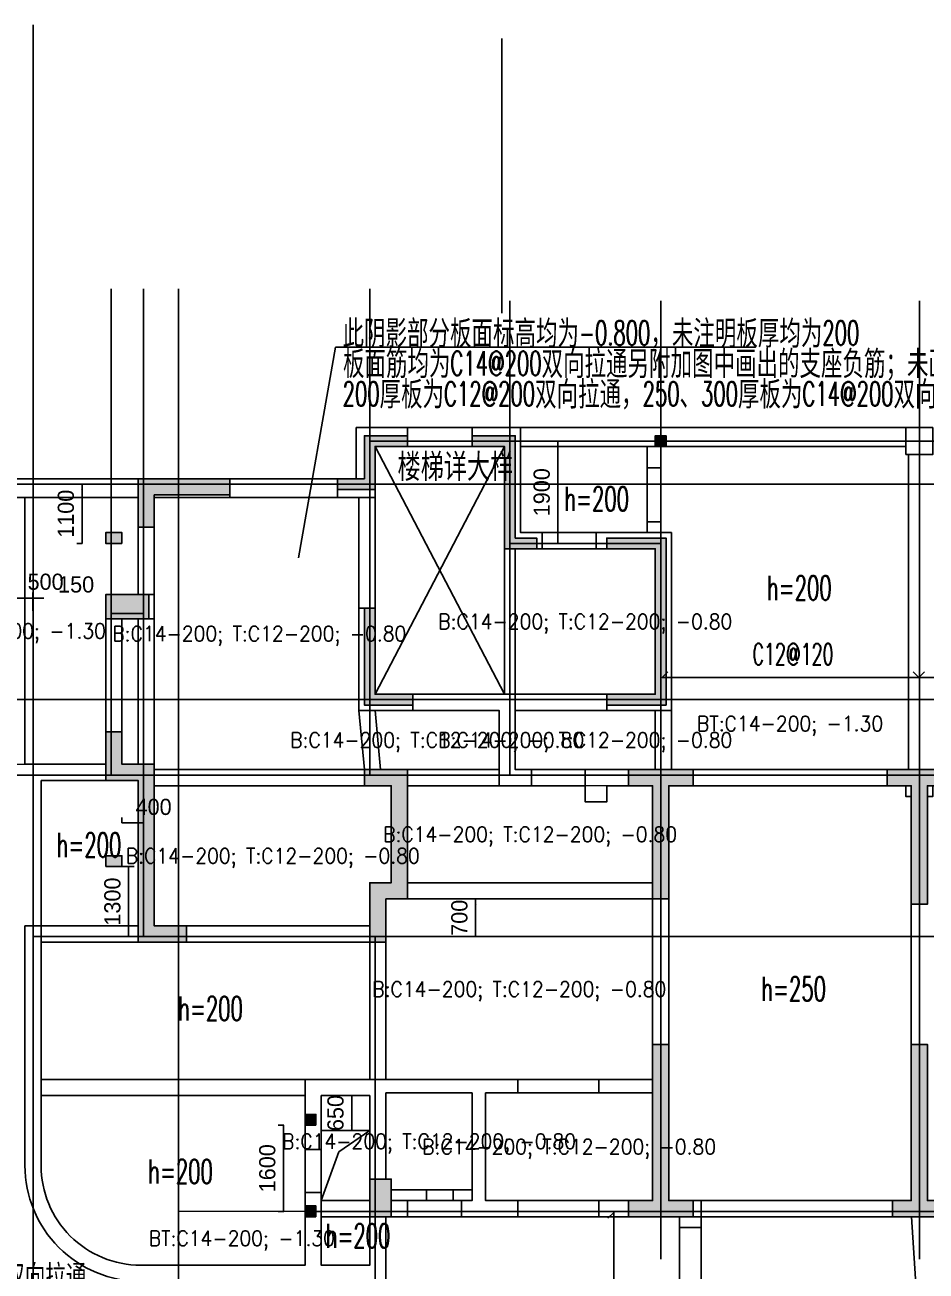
# Model space of a CAD drawing. Header units: millimetres. Extents: x 129427 to 386235, y 419441 to 703525.
# Drawn here: x 303996 to 320721, y 654936 to 678070 of the extents above; entities that cross this region are included whole.
import ezdxf
from ezdxf.enums import TextEntityAlignment as Align

# ---------------------------------------------------------------- set-up
doc = ezdxf.new("R2010")
doc.units = ezdxf.units.MM
doc.header["$LTSCALE"] = 100
for name, color, linetype in [('B-DIM', 1, 'Continuous'), ('B-dote', 253, 'Continuous'), ('B-TEXT', 7, 'Continuous'), ('B-开洞', 7, 'Continuous'), ('B-板厚', 2, 'Continuous'), ('B-正筋文字', 7, 'Continuous'), ('B-正筋钢筋', 6, 'Continuous'), ('COLU', 7, 'Continuous'), ('colu-1层', 6, 'Continuous'), ('colu-主楼', 7, 'Continuous'), ('GZ', 7, 'Continuous'), ('h填实-1层', 254, 'Continuous'), ('h填实-GZ', 254, 'Continuous'), ('h斜线-1层', 7, 'Continuous'), ('h斜线-墙', 7, 'Continuous'), ('h斜线-柱', 7, 'Continuous'), ('Q-门框', 6, 'Continuous'), ('WALL', 3, 'Continuous'), ('wall-主楼', 2, 'Continuous'), ('梁', 4, 'Continuous'), ('梁虚线', 4, 'Continuous')]:
    doc.layers.add(name, color=color, linetype=linetype)
doc.layers.add('floor13', color=211, linetype='Continuous', lineweight=0, true_color=0xffaaff)
doc.layers.add('floor9', color=2, linetype='Continuous', lineweight=0)
doc.styles.get("Standard").update_dxf_attribs({"font": 'standard'})
doc.styles.add('汉字', font='汉字')
doc.dimstyles.get("Standard").update_dxf_attribs({"dimtxt": 300, "dimasz": 100, "dimexe": 100, "dimexo": 250, "dimgap": 100, "dimtad": 0, "dimtoh": 1, "dimdec": 0, "dimdsep": 46, "dimcen": 0.09, "dimclrt": 7, "dimadec": 0, "dimazin": 0, "dimtfac": 1, "dimtdec": 4, "dimtofl": 0, "dimtmove": 0, "dimatfit": 3, "dimfxl": 4, "dimfxlon": 1, "dimtolj": 1, "dimtzin": 0, "dimarcsym": 0})

# ---------------------------------------------------------------- blocks, each defined once
blk = doc.blocks.new('*D221')
at = {"layer": 'B-DIM', "color": 0, "linetype": 'ByBlock', "lineweight": -2}
for p, q in [((309946, 658195), (310162, 658195)), ((310062, 657545), (310062, 658195)), ((309946, 657545), (310162, 657545))]:
    blk.add_line(p, q, dxfattribs=at)
for points in [[(310062, 658195), (310079, 658095), (310045, 658095)], [(310062, 657545), (310045, 657645), (310079, 657645)]]:
    blk.add_solid(points, dxfattribs=at)
at = {"layer": 'B-DIM', "color": 7, "linetype": 'Continuous', "lineweight": -2, "insert": (309762, 657870), "char_height": 300, "width": 556.67, "attachment_point": 5, "rotation": 90, "style": '汉字'}
blk.add_mtext('650', dxfattribs=at)
blk = doc.blocks.new('*D556')
at = {"layer": 'B-DIM', "color": 0, "linetype": 'ByBlock', "lineweight": -2}
for p, q in [((312365, 661845), (312261, 661845)), ((312361, 661845), (312361, 661145)), ((312365, 661145), (312261, 661145))]:
    blk.add_line(p, q, dxfattribs=at)
for points in [[(312361, 661845), (312378, 661745), (312344, 661745)], [(312361, 661145), (312344, 661245), (312378, 661245)]]:
    blk.add_solid(points, dxfattribs=at)
at = {"layer": 'B-DIM', "color": 7, "linetype": 'Continuous', "lineweight": -2, "insert": (312061, 661495), "char_height": 300, "width": 566.67, "attachment_point": 5, "rotation": 90, "style": '汉字'}
blk.add_mtext('700', dxfattribs=at)
blk = doc.blocks.new('*D289')
at = {"layer": 'B-DIM', "color": 0, "linetype": 'ByBlock', "lineweight": -2}
for p, q in [((313835, 670345), (313989, 670345)), ((313889, 668445), (313889, 670345)), ((313835, 668445), (313989, 668445))]:
    blk.add_line(p, q, dxfattribs=at)
for points in [[(313889, 670345), (313905, 670245), (313872, 670245)], [(313889, 668445), (313872, 668545), (313905, 668545)]]:
    blk.add_solid(points, dxfattribs=at)
at = {"layer": 'B-DIM', "color": 7, "linetype": 'Continuous', "lineweight": -2, "insert": (313589, 669395), "char_height": 300, "width": 685, "attachment_point": 5, "rotation": 90, "style": '汉字'}
blk.add_mtext('1900', dxfattribs=at)
blk = doc.blocks.new('*D586')
at = {"layer": 'B-DIM', "color": 0, "linetype": 'ByBlock', "lineweight": -2}
for p, q in [((303496, 667194), (303496, 667531)), ((303496, 667431), (303996, 667431)), ((303996, 667194), (303996, 667531))]:
    blk.add_line(p, q, dxfattribs=at)
for points in [[(303496, 667431), (303596, 667447), (303596, 667414)], [(303996, 667431), (303896, 667414), (303896, 667447)]]:
    blk.add_solid(points, dxfattribs=at)
at = {"layer": 'B-DIM', "color": 7, "linetype": 'Continuous', "lineweight": -2, "insert": (304380, 667731), "char_height": 300, "width": 566.67, "attachment_point": 5, "style": '汉字'}
blk.add_mtext('500', dxfattribs=at)
blk = doc.blocks.new('*D227')
at = {"layer": 'B-DIM', "color": 0, "linetype": 'ByBlock', "lineweight": -2}
for p, q in [((303796, 667431), (304346, 667431)), ((303996, 667194), (303996, 667531)), ((304146, 667194), (304146, 667531))]:
    blk.add_line(p, q, dxfattribs=at)
for points in [[(303996, 667431), (303896, 667414), (303896, 667447)], [(304146, 667431), (304246, 667447), (304246, 667414)]]:
    blk.add_solid(points, dxfattribs=at)
at = {"layer": 'B-DIM', "color": 7, "linetype": 'Continuous', "lineweight": -2, "insert": (304947, 667681), "char_height": 300, "width": 476.67, "attachment_point": 5, "style": '汉字'}
blk.add_mtext('150', dxfattribs=at)
blk = doc.blocks.new('*D296')
at = {"layer": 'GZ', "color": 0, "linetype": 'ByBlock', "lineweight": -2}
for p, q in [((305061, 669545), (304957, 669545)), ((305057, 668445), (305057, 669545)), ((305061, 668445), (304957, 668445))]:
    blk.add_line(p, q, dxfattribs=at)
for points in [[(305057, 669545), (305073, 669445), (305040, 669445)], [(305057, 668445), (305040, 668545), (305073, 668545)]]:
    blk.add_solid(points, dxfattribs=at)
at = {"layer": 'GZ', "color": 7, "linetype": 'Continuous', "lineweight": -2, "insert": (304757, 668995), "char_height": 300, "width": 685, "attachment_point": 5, "rotation": 90, "style": '汉字'}
blk.add_mtext('1100', dxfattribs=at)
blk = doc.blocks.new('*D771')
at = {"layer": 'GZ', "color": 0, "linetype": 'ByBlock', "lineweight": -2}
for p, q in [((305796, 662445), (306021, 662445)), ((305921, 662445), (305921, 661145)), ((305796, 661145), (306021, 661145))]:
    blk.add_line(p, q, dxfattribs=at)
for points in [[(305921, 662445), (305937, 662345), (305904, 662345)], [(305921, 661145), (305904, 661245), (305937, 661245)]]:
    blk.add_solid(points, dxfattribs=at)
at = {"layer": 'GZ', "color": 7, "linetype": 'Continuous', "lineweight": -2, "insert": (305621, 661795), "char_height": 300, "width": 690, "attachment_point": 5, "rotation": 90, "style": '汉字'}
blk.add_mtext('1300', dxfattribs=at)
blk = doc.blocks.new('*D311')
at = {"layer": 'GZ', "color": 0, "linetype": 'ByBlock', "lineweight": -2}
for p, q in [((305796, 663255), (305796, 663359)), ((305796, 663259), (306196, 663259)), ((306196, 663255), (306196, 663359))]:
    blk.add_line(p, q, dxfattribs=at)
for points in [[(305796, 663259), (305896, 663275), (305896, 663242)], [(306196, 663259), (306096, 663242), (306096, 663275)]]:
    blk.add_solid(points, dxfattribs=at)
at = {"layer": 'GZ', "color": 7, "linetype": 'Continuous', "lineweight": -2, "insert": (306385, 663551), "char_height": 300, "width": 576.67, "attachment_point": 5, "style": '汉字'}
blk.add_mtext('400', dxfattribs=at)
blk = doc.blocks.new('*D796')
at = {"layer": 'GZ', "color": 0, "linetype": 'ByBlock', "lineweight": -2}
for p, q in [((308800, 657645), (308696, 657645)), ((308796, 656045), (308796, 657645)), ((308800, 656045), (308696, 656045))]:
    blk.add_line(p, q, dxfattribs=at)
for points in [[(308796, 657645), (308812, 657545), (308779, 657545)], [(308796, 656045), (308779, 656145), (308812, 656145)]]:
    blk.add_solid(points, dxfattribs=at)
at = {"layer": 'GZ', "color": 7, "linetype": 'Continuous', "lineweight": -2, "insert": (308496, 656845), "char_height": 300, "width": 685, "attachment_point": 5, "rotation": 90, "style": '汉字'}
blk.add_mtext('1600', dxfattribs=at)
blk = doc.blocks.new('*D414')
at = {"layer": 'GZ', "color": 0, "linetype": 'ByBlock', "lineweight": -2}
for p, q in [((321674, 656045), (321778, 656045)), ((321678, 653845), (321678, 656045)), ((321674, 653845), (321778, 653845))]:
    blk.add_line(p, q, dxfattribs=at)
for points in [[(321678, 656045), (321695, 655945), (321661, 655945)], [(321678, 653845), (321661, 653945), (321695, 653945)]]:
    blk.add_solid(points, dxfattribs=at)
at = {"layer": 'GZ', "color": 7, "linetype": 'Continuous', "lineweight": -2, "insert": (321378, 654945), "char_height": 300, "width": 780, "attachment_point": 5, "rotation": 90, "style": '汉字'}
blk.add_mtext('2200', dxfattribs=at)

msp = doc.modelspace()

# ---------------------------------------------------------------- hatches: boundary and pattern name
at = {"layer": 'h填实-1层'}
for points in [[(310296.5, 669644.7), (309796.5, 669644.7), (309796.5, 669444.7), (310496.5, 669444.7), (310496.5, 670244.7), (311096.5, 670244.7), (311096.5, 670444.7), (310296.5, 670444.7)], [(313096.5, 668544.7), (313496.5, 668544.7), (313496.5, 668344.7), (312896.5, 668344.7), (312896.5, 670244.7), (312296.5, 670244.7), (312296.5, 670444.7), (313096.5, 670444.7)], [(307796.5, 669344.7), (306396.5, 669344.7), (306396.5, 668744.7), (306096.5, 668744.7), (306096.5, 669644.7), (307796.5, 669644.7)], [(315896.5, 665444.7), (314796.5, 665444.7), (314796.5, 665644.7), (315696.5, 665644.7), (315696.5, 668344.7), (314796.5, 668344.7), (314796.5, 668544.7), (315896.5, 668544.7)], [(306296.5, 667494.7), (305496.5, 667494.7), (305496.5, 667044.7), (306296.5, 667044.7)], [(310496.5, 665644.7), (311196.5, 665644.7), (311196.5, 665444.7), (310296.5, 665444.7), (310296.5, 667244.7), (310496.5, 667244.7)], [(305796.5, 664944.7), (305796.5, 664344.7), (306396.5, 664344.7), (306396.5, 661344.7), (306996.5, 661344.7), (306996.5, 661044.7), (306096.5, 661044.7), (306096.5, 664044.7), (305496.5, 664044.7), (305496.5, 664944.7)], [(310396.5, 662144.7), (310396.5, 661044.7), (310696.5, 661044.7), (310696.5, 661844.7), (311096.5, 661844.7), (311096.5, 664244.7), (310296.5, 664244.7), (310296.5, 663944.7), (310796.5, 663944.7), (310796.5, 662144.7)], [(316396.5, 664244.7), (316396.5, 663944.7), (315946.5, 663944.7), (315946.5, 661844.7), (315646.5, 661844.7), (315646.5, 663944.7), (315196.5, 663944.7), (315196.5, 664244.7), (315946.5, 664244.7)], [(321196.5, 664244.7), (321196.5, 663944.7), (320746.5, 663944.7), (320746.5, 661744.7), (320446.5, 661744.7), (320446.5, 663944.7), (319996.5, 663944.7), (319996.5, 664244.7), (320746.5, 664244.7)], [(315196.5, 655944.7), (315196.5, 656244.7), (315646.5, 656244.7), (315646.5, 659144.7), (315946.5, 659144.7), (315946.5, 656244.7), (316396.5, 656244.7), (316396.5, 655944.7)], [(321096.5, 655944.7), (320446.5, 655944.7), (320096.5, 655944.7), (320096.5, 656244.7), (320446.5, 656244.7), (320446.5, 659144.7), (320746.5, 659144.7), (320746.5, 656244.7), (321096.5, 656244.7)], [(310796.5, 656644.7), (310396.5, 656644.7), (310396.5, 655944.7), (310796.5, 655944.7)]]:
    msp.add_hatch(color=256, dxfattribs=at).paths.add_polyline_path(points, flags=0)
at = {"layer": 'h填实-GZ'}
for points in [[(315696.5, 670244.7), (315896.5, 670244.7), (315896.5, 670444.7), (315696.5, 670444.7)], [(305796.5, 668444.7), (305796.5, 668644.7), (305496.5, 668644.7), (305496.5, 668444.7)], [(305496.5, 662444.8), (305796.5, 662444.8), (305796.5, 662644.8), (305496.5, 662644.8)], [(309396.4, 657644.8), (309396.4, 657844.8), (309196.4, 657844.8), (309196.4, 657644.8)], [(309396.3, 655944.9), (309396.3, 656144.9), (309196.3, 656144.9), (309196.3, 655944.9)]]:
    msp.add_hatch(color=256, dxfattribs=at).paths.add_polyline_path(points, flags=0)
at = {"layer": 'h斜线-1层'}
h = msp.add_hatch(dxfattribs=at)
h.set_pattern_fill('ANSI31', color=256, scale=40, style=0)
h.set_pattern_definition([])
h.paths.add_polyline_path([(311096.5, 670594.7), (310146.5, 670594.7), (310146.5, 669644.7), (310296.5, 669644.7), (310296.5, 670444.7), (311096.5, 670444.7)], flags=0)
h.paths.add_polyline_path([(310496.5, 669444.7), (309796.5, 669444.7), (309796.5, 669294.7), (310496.5, 669294.7)], flags=0)
h = msp.add_hatch(dxfattribs=at)
h.set_pattern_fill('ANSI31', color=256, scale=40, style=0)
h.set_pattern_definition([])
h.paths.add_polyline_path([(313196.5, 670594.7), (312296.5, 670594.7), (312296.5, 670444.7), (313096.5, 670444.7), (313096.5, 668544.7), (313496.5, 668544.7), (313496.5, 668344.7), (313596.5, 668344.7), (313596.5, 668644.7), (313196.5, 668644.7)], flags=0)
h = msp.add_hatch(dxfattribs=at)
h.set_pattern_fill('ANSI31', color=256, scale=40, style=0)
h.set_pattern_definition([])
h.paths.add_polyline_path([(307796.5, 669344.7), (306396.5, 669344.7), (306396.5, 669294.7), (307796.5, 669294.7)], flags=0)
h = msp.add_hatch(dxfattribs=at)
h.set_pattern_fill('ANSI31', color=256, scale=40, style=0)
h.set_pattern_definition([])
h.paths.add_polyline_path([(314796.5, 668544.7), (315896.5, 668544.7), (315896.5, 665444.7), (314796.5, 665444.7), (314796.5, 665344.7), (315996.5, 665344.7), (315996.5, 668644.7), (314596.5, 668644.7), (314596.5, 668344.7), (314796.5, 668344.7)], flags=0)
h = msp.add_hatch(dxfattribs=at)
h.set_pattern_fill('ANSI31', color=256, scale=40, style=0)
h.set_pattern_definition([])
h.paths.add_polyline_path([(311196.5, 665444.7), (310296.5, 665444.7), (310296.5, 667244.7), (310196.5, 667244.7), (310196.5, 665344.7), (311196.5, 665344.7)], flags=0)
h = msp.add_hatch(dxfattribs=at)
h.set_pattern_fill('ANSI31', color=256, scale=40, style=0)
h.set_pattern_definition([])
h.paths.add_polyline_path([(320846.5, 663944.7), (320746.5, 663944.7), (320746.5, 663744.7), (320846.5, 663744.7)], flags=0)
h.paths.add_polyline_path([(320446.5, 663944.7), (320346.5, 663944.7), (320346.5, 663744.7), (320446.5, 663744.7)], flags=0)
h = msp.add_hatch(dxfattribs=at)
h.set_pattern_fill('ANSI31', color=256, scale=40, style=0)
h.set_pattern_definition([])
h.paths.add_polyline_path([(316546.5, 656044.7), (316396.5, 656044.7), (316396.5, 655944.7), (316546.5, 655944.7)], flags=0)
h.paths.add_polyline_path([(316546.5, 656244.7), (316396.5, 656244.7), (316396.5, 656044.7), (316546.5, 656044.7)], flags=0)
at = {"layer": 'h斜线-墙'}
h = msp.add_hatch(dxfattribs=at)
h.set_pattern_fill('ANSI31', color=256, scale=40, style=0)
h.set_pattern_definition([])
h.paths.add_polyline_path([(311096.5, 670594.7), (312296.5, 670594.7), (312296.5, 670244.7), (311096.5, 670244.7)], flags=0)
h = msp.add_hatch(dxfattribs=at)
h.set_pattern_fill('ANSI31', color=256, scale=40, style=0)
h.set_pattern_definition([])
h.paths.add_polyline_path([(313196.5, 670594.7), (320346.5, 670594.7), (320346.5, 670244.7), (313196.5, 670244.7)], flags=0)
h = msp.add_hatch(dxfattribs=at)
h.set_pattern_fill('ANSI31', color=256, scale=40, style=0)
h.set_pattern_definition([])
h.paths.add_polyline_path([(315546.5, 669844.7), (315796.5, 669844.7), (315796.5, 670244.7), (315546.5, 670244.7)], flags=0)
h = msp.add_hatch(dxfattribs=at)
h.set_pattern_fill('ANSI31', color=256, scale=40, style=0)
h.set_pattern_definition([])
h.paths.add_polyline_path([(315546.5, 669844.7), (315796.5, 669844.7), (315796.5, 668844.7), (315546.5, 668844.7)], flags=0)
h = msp.add_hatch(dxfattribs=at)
h.set_pattern_fill('ANSI31', color=256, scale=40, style=0)
h.set_pattern_definition([])
h.paths.add_polyline_path([(301196.5, 669294.7), (301196.5, 667894.7), (301446.5, 667894.7), (301446.5, 669294.7), (306096.5, 669294.7), (306096.5, 669644.7), (295696.5, 669644.7), (295696.5, 669294.7)], flags=0)
h = msp.add_hatch(dxfattribs=at)
h.set_pattern_fill('ANSI31', color=256, scale=40, style=0)
h.set_pattern_definition([])
h.paths.add_polyline_path([(307796.5, 669644.7), (309796.5, 669644.7), (309796.5, 669294.7), (307796.5, 669294.7)], flags=0)
h = msp.add_hatch(dxfattribs=at)
h.set_pattern_fill('ANSI31', color=256, scale=40, style=0)
h.set_pattern_definition([])
h.paths.add_polyline_path([(310196.5, 667244.7), (310496.5, 667244.7), (310496.5, 669294.7), (310196.5, 669294.7)], flags=0)
h = msp.add_hatch(dxfattribs=at)
h.set_pattern_fill('ANSI31', color=256, scale=40, style=0)
h.set_pattern_definition([])
h.paths.add_polyline_path([(315796.5, 668644.7), (315796.5, 668844.7), (315546.5, 668844.7), (315546.5, 668644.7)], flags=0)
h = msp.add_hatch(dxfattribs=at)
h.set_pattern_fill('ANSI31', color=256, scale=40, style=0)
h.set_pattern_definition([])
h.paths.add_polyline_path([(313596.5, 668644.7), (314596.5, 668644.7), (314596.5, 668344.7), (313596.5, 668344.7)], flags=0)
h = msp.add_hatch(dxfattribs=at)
h.set_pattern_fill('ANSI31', color=256, scale=40, style=0)
h.set_pattern_definition([])
h.paths.add_polyline_path([(313096.5, 665644.7), (313096.5, 664244.7), (313396.5, 664244.7), (313396.5, 663944.7), (312796.5, 663944.7), (312796.5, 665344.7), (311196.5, 665344.7), (311196.5, 665644.7)], flags=0)
h = msp.add_hatch(dxfattribs=at)
h.set_pattern_fill('ANSI31', color=256, scale=40, style=0)
h.set_pattern_definition([])
h.paths.add_polyline_path([(315696.5, 664244.7), (315996.5, 664244.7), (315996.5, 665344.7), (315696.5, 665344.7)], flags=0)
h = msp.add_hatch(dxfattribs=at)
h.set_pattern_fill('ANSI31', color=256, scale=40, style=0)
h.set_pattern_definition([])
h.paths.add_polyline_path([(313396.5, 664244.7), (314396.5, 664244.7), (314396.5, 663944.7), (313396.5, 663944.7)], flags=0)
h = msp.add_hatch(dxfattribs=at)
h.set_pattern_fill('ANSI31', color=256, scale=40, style=0)
h.set_pattern_definition([])
h.paths.add_polyline_path([(314396.5, 664244.7), (314396.5, 663644.7), (314796.5, 663644.7), (314796.5, 663944.7), (315196.5, 663944.7), (315196.5, 664244.7)], flags=0)
h = msp.add_hatch(dxfattribs=at)
h.set_pattern_fill('ANSI31', color=256, scale=40, style=0)
h.set_pattern_definition([])
edge = h.paths.add_edge_path(flags=0)
edge.add_line((310396.5, 658194.7), (309496.5, 658194.7))
edge.add_line((309496.5, 658194.7), (309496.5, 655044.7))
edge.add_line((309496.5, 655044.7), (310396.5, 655044.7))
edge.add_line((310396.5, 655044.7), (310396.5, 655944.7))
edge.add_line((310396.5, 655944.7), (310696.5, 655944.7))
edge.add_line((310696.5, 655944.7), (310696.5, 654744.7))
edge.add_line((310696.5, 654744.7), (306146.5, 654744.7))
edge.add_arc((306146.5, 656894.7), 2150, 180, 270, ccw=False)
edge.add_line((303996.5, 656894.7), (303996.5, 661344.7))
edge.add_line((303996.5, 661344.7), (304296.5, 661344.7))
edge.add_line((304296.5, 661344.7), (304296.5, 656894.7))
edge.add_arc((306146.5, 656894.7), 1850, 180, 270)
edge.add_line((306146.5, 655044.7), (309196.5, 655044.7))
edge.add_line((309196.5, 655044.7), (309196.5, 658494.7))
edge.add_line((309196.5, 658494.7), (313146.5, 658494.7))
edge.add_line((313146.5, 658494.7), (313146.5, 658244.7))
edge.add_line((313146.5, 658244.7), (312546.5, 658244.7))
edge.add_line((312546.5, 658244.7), (312546.5, 656244.7))
edge.add_line((312546.5, 656244.7), (313146.5, 656244.7))
edge.add_line((313146.5, 656244.7), (313146.5, 655944.7))
edge.add_line((313146.5, 655944.7), (312096.5, 655944.7))
edge.add_line((312096.5, 655944.7), (312096.5, 656244.7))
edge.add_line((312096.5, 656244.7), (312296.5, 656244.7))
edge.add_line((312296.5, 656244.7), (312296.5, 658244.7))
edge.add_line((312296.5, 658244.7), (310696.5, 658244.7))
edge.add_line((310696.5, 658244.7), (310696.5, 656644.7))
edge.add_line((310696.5, 656644.7), (310396.5, 656644.7))
edge.add_line((310396.5, 656644.7), (310396.5, 658194.7))
h = msp.add_hatch(dxfattribs=at)
h.set_pattern_fill('ANSI31', color=256, scale=40, style=0)
h.set_pattern_definition([])
h.paths.add_polyline_path([(313146.5, 658244.7), (314646.5, 658244.7), (314646.5, 658494.7), (313146.5, 658494.7)], flags=0)
h = msp.add_hatch(dxfattribs=at)
h.set_pattern_fill('ANSI31', color=256, scale=40, style=0)
h.set_pattern_definition([])
h.paths.add_polyline_path([(314646.5, 658244.7), (314646.5, 658494.7), (315646.5, 658494.7), (315646.5, 658244.7)], flags=0)
h = msp.add_hatch(dxfattribs=at)
h.set_pattern_fill('ANSI31', color=256, scale=40, style=0)
h.set_pattern_definition([])
h.paths.add_polyline_path([(311446.5, 656244.7), (311446.5, 656444.7), (310796.5, 656444.7), (310796.5, 656244.7)], flags=0)
h = msp.add_hatch(dxfattribs=at)
h.set_pattern_fill('ANSI31', color=256, scale=40, style=0)
h.set_pattern_definition([])
h.paths.add_polyline_path([(311446.5, 656444.7), (311946.5, 656444.7), (311946.5, 656244.7), (311446.5, 656244.7)], flags=0)
h = msp.add_hatch(dxfattribs=at)
h.set_pattern_fill('ANSI31', color=256, scale=40, style=0)
h.set_pattern_definition([])
h.paths.add_polyline_path([(311946.5, 656444.7), (312296.5, 656444.7), (312296.5, 656244.7), (311946.5, 656244.7)], flags=0)
h = msp.add_hatch(dxfattribs=at)
h.set_pattern_fill('ANSI31', color=256, scale=40, style=0)
h.set_pattern_definition([])
h.paths.add_polyline_path([(310796.5, 655944.7), (310796.5, 656244.7), (311096.5, 656244.7), (311096.5, 655944.7)], flags=0)
h = msp.add_hatch(dxfattribs=at)
h.set_pattern_fill('ANSI31', color=256, scale=40, style=0)
h.set_pattern_definition([])
h.paths.add_polyline_path([(311096.5, 656244.7), (312096.5, 656244.7), (312096.5, 655944.7), (311096.5, 655944.7)], flags=0)
h = msp.add_hatch(dxfattribs=at)
h.set_pattern_fill('ANSI31', color=256, scale=40, style=0)
h.set_pattern_definition([])
h.paths.add_polyline_path([(313146.5, 655944.7), (314646.5, 655944.7), (314646.5, 656244.7), (313146.5, 656244.7)], flags=0)
h = msp.add_hatch(dxfattribs=at)
h.set_pattern_fill('ANSI31', color=256, scale=40, style=0)
h.set_pattern_definition([])
h.paths.add_polyline_path([(314646.5, 655944.7), (314646.5, 656244.7), (315199.3, 656244.7), (315199.3, 655944.7)], flags=0)
h = msp.add_hatch(dxfattribs=at)
h.set_pattern_fill('ANSI31', color=256, scale=40, style=0)
h.set_pattern_definition([])
h.paths.add_polyline_path([(316146.5, 655944.7), (316546.5, 655944.7), (316546.5, 655744.7), (316146.5, 655744.7)], flags=0)
at = {"layer": 'h斜线-柱'}
h = msp.add_hatch(dxfattribs=at)
h.set_pattern_fill('ANSI31', color=256, scale=40, style=0)
h.set_pattern_definition([])
h.paths.add_polyline_path([(320346.5, 670094.7), (320846.5, 670094.7), (320846.5, 670594.7), (320346.5, 670594.7)], flags=0)

# ---------------------------------------------------------------- linework, layer by layer
at = {"layer": 'B-dote'}
for p, q in [((304146.5, 678069.9), (304146.5, 651994.7)), ((312846.5, 677819.9), (312846.5, 672717.8)), ((305596.5, 673167.5), (305596.5, 664144.7)), ((306196.5, 673167.5), (306196.5, 661144.7)), ((306846.5, 673167.5), (306846.5, 635994.7)), ((310396.5, 673167.5), (310396.5, 664144.7)), ((312996.5, 672948.2), (312996.5, 664144.7)), ((315796.5, 672948.2), (315796.5, 655154)), ((320596.5, 672948.2), (320596.5, 655154)), ((310396.5, 670344.7), (366898.7, 670344.7)), ((292196.5, 669544.7), (366898.7, 669544.7)), ((312996.5, 668444.7), (315796.5, 668444.7)), ((305596.5, 667144.7), (306196.5, 667144.7)), ((301173.2, 665544.7), (366857.1, 665544.7)), ((301173.2, 664144.7), (366857.1, 664144.7)), ((304146.5, 661144.7), (366857.1, 661144.7)), ((310496.5, 651994.7), (310496.5, 661144.7)), ((309196.5, 656044.7), (366857.1, 656044.7))]:
    msp.add_line(p, q, dxfattribs=at)
at = {"layer": 'B-TEXT'}
for q in [(309076.7, 668176.2), (317556.7, 672085.1)]:
    msp.add_line((309763.1, 672085.1), q, dxfattribs=at)
at = {"layer": 'B-开洞'}
for p, q in [((312896.5, 670244.7), (310496.5, 665644.7)), ((310496.5, 670244.7), (312896.5, 665644.7)), ((310396.5, 657544.7), (309821.5, 657151.2)), ((309821.5, 657151.2), (309496.5, 656244.7))]:
    msp.add_line(p, q, dxfattribs=at)
at = {"layer": 'B-正筋钢筋'}
for points in [[(315927.8, 666062.4), (315821.7, 665956.4), (320585.5, 665956.4), (320479.5, 666062.5)], [(320691.6, 666062.4), (320585.5, 665956.4), (325349.3, 665956.4), (325243.3, 666062.5)], [(314818, 652023.6), (314924.1, 651917.5), (314924.1, 656022.8), (314818, 655916.7)]]:
    msp.add_lwpolyline(points, dxfattribs=at)
at = {"layer": 'COLU'}
msp.add_lwpolyline([(320346.5, 670094.7), (320846.5, 670094.7), (320846.5, 670594.7), (320346.5, 670594.7)], close=True, dxfattribs=at)
at = {"layer": 'colu-1层'}
for points in [[(310296.5, 669644.7), (309796.5, 669644.7), (309796.5, 669444.7), (310496.5, 669444.7), (310496.5, 670244.7), (311096.5, 670244.7), (311096.5, 670444.7), (310296.5, 670444.7)], [(313096.5, 668544.7), (313496.5, 668544.7), (313496.5, 668344.7), (312896.5, 668344.7), (312896.5, 670244.7), (312296.5, 670244.7), (312296.5, 670444.7), (313096.5, 670444.7)], [(307796.5, 669344.7), (306396.5, 669344.7), (306396.5, 668744.7), (306096.5, 668744.7), (306096.5, 669644.7), (307796.5, 669644.7)], [(315896.5, 665444.7), (314796.5, 665444.7), (314796.5, 665644.7), (315696.5, 665644.7), (315696.5, 668344.7), (314796.5, 668344.7), (314796.5, 668544.7), (315896.5, 668544.7)], [(306296.5, 667494.7), (305496.5, 667494.7), (305496.5, 667044.7), (306296.5, 667044.7)], [(310496.5, 665644.7), (311196.5, 665644.7), (311196.5, 665444.7), (310296.5, 665444.7), (310296.5, 667244.7), (310496.5, 667244.7)], [(305796.5, 664944.7), (305796.5, 664344.7), (306396.5, 664344.7), (306396.5, 661344.7), (306996.5, 661344.7), (306996.5, 661044.7), (306096.5, 661044.7), (306096.5, 664044.7), (305496.5, 664044.7), (305496.5, 664944.7)], [(310396.5, 662144.7), (310396.5, 661044.7), (310696.5, 661044.7), (310696.5, 661844.7), (311096.5, 661844.7), (311096.5, 664244.7), (310296.5, 664244.7), (310296.5, 663944.7), (310796.5, 663944.7), (310796.5, 662144.7)], [(316396.5, 664244.7), (316396.5, 663944.7), (315946.5, 663944.7), (315946.5, 661844.7), (315646.5, 661844.7), (315646.5, 663944.7), (315196.5, 663944.7), (315196.5, 664244.7), (315946.5, 664244.7)], [(321196.5, 664244.7), (321196.5, 663944.7), (320746.5, 663944.7), (320746.5, 661744.7), (320446.5, 661744.7), (320446.5, 663944.7), (319996.5, 663944.7), (319996.5, 664244.7), (320746.5, 664244.7)], [(315196.5, 655944.7), (315196.5, 656244.7), (315646.5, 656244.7), (315646.5, 659144.7), (315946.5, 659144.7), (315946.5, 656244.7), (316396.5, 656244.7), (316396.5, 655944.7)], [(321096.5, 655944.7), (320446.5, 655944.7), (320096.5, 655944.7), (320096.5, 656244.7), (320446.5, 656244.7), (320446.5, 659144.7), (320746.5, 659144.7), (320746.5, 656244.7), (321096.5, 656244.7)], [(310796.5, 656644.7), (310396.5, 656644.7), (310396.5, 655944.7), (310796.5, 655944.7)]]:
    msp.add_lwpolyline(points, close=True, dxfattribs=at)
at = {"layer": 'colu-主楼'}
for points in [[(306396.5, 667044.7), (306396.5, 667494.7), (305496.5, 667494.7), (305496.5, 667044.7)], [(310796.5, 655944.7), (310796.5, 656644.7), (310396.5, 656644.7), (310396.5, 655944.7)]]:
    msp.add_lwpolyline(points, close=True, dxfattribs=at)
at = {"layer": 'floor13'}
for p, q in [((315546.5, 669544.7), (313196.5, 669544.7)), ((313196.5, 669544.7), (313196.5, 668644.7)), ((315546.5, 668844.7), (315546.5, 669544.7)), ((306096.5, 669294.7), (301446.5, 669294.7)), ((306096.5, 668744.7), (306096.5, 669294.7)), ((315546.5, 668644.7), (315546.5, 668844.7)), ((306096.5, 667494.7), (306096.5, 668744.7)), ((306096.5, 668744.7), (306096.5, 668744.7)), ((313196.5, 668644.7), (313596.5, 668644.7)), ((313596.5, 668644.7), (314596.5, 668644.7)), ((314596.5, 668644.7), (315546.5, 668644.7)), ((305496.5, 667044.7), (305496.5, 667494.7)), ((305496.5, 667494.7), (306096.5, 667494.7)), ((305496.5, 667043.7), (305496.5, 667044.7)), ((305496.5, 664944.7), (305496.5, 667043.7)), ((320396.5, 665956.4), (315996.5, 665956.4)), ((315996.5, 665956.4), (315996.5, 665344.7)), ((320396.5, 664244.7), (320396.5, 665956.4)), ((315996.5, 665344.7), (315996.5, 664244.7)), ((305496.5, 664344.7), (305496.5, 664944.7)), ((305496.5, 664944.7), (305496.5, 664944.7)), ((301446.5, 664344.7), (305496.5, 664344.7)), ((315996.5, 664244.7), (316396.5, 664244.7)), ((316396.5, 664244.7), (319996.5, 664244.7)), ((319996.5, 664244.7), (319996.5, 664244.7)), ((319996.5, 664244.7), (320396.5, 664244.7)), ((304296.5, 664044.7), (304296.5, 661344.7)), ((305496.5, 664044.7), (304296.5, 664044.7)), ((306096.5, 664044.7), (305496.5, 664044.7)), ((305496.5, 664044.7), (305496.5, 664044.7)), ((306096.5, 661344.7), (306096.5, 664044.7)), ((304296.5, 661344.7), (304296.5, 661344.7)), ((304296.5, 661344.7), (304296.5, 661344.7)), ((304296.5, 661344.7), (306096.5, 661344.7)), ((306096.5, 661044.7), (304296.5, 661044.7)), ((304296.5, 661044.7), (304296.5, 658494.7)), ((306996.5, 661044.7), (306096.5, 661044.7)), ((306096.5, 661044.7), (306096.5, 661044.7)), ((310396.5, 661044.7), (306996.5, 661044.7)), ((306996.5, 661044.7), (306996.5, 661044.7)), ((310396.5, 658494.7), (310396.5, 661044.7)), ((304296.5, 658494.7), (309196.5, 658494.7)), ((309196.5, 658494.7), (309196.5, 658494.7)), ((309196.5, 658494.7), (310396.5, 658494.7)), ((306846.5, 656044.7), (306846.5, 655044.7)), ((309196.5, 656044.7), (306846.5, 656044.7)), ((309196.5, 655044.7), (309196.5, 656044.7)), ((306846.5, 655044.7), (309196.5, 655044.7))]:
    msp.add_line(p, q, dxfattribs=at)
at = {"layer": 'floor9'}
for p, q in [((307796.5, 669294.7), (306396.5, 669294.7)), ((306396.5, 669294.7), (306396.5, 668744.7)), ((309796.5, 669294.7), (307796.5, 669294.7)), ((310196.5, 669294.7), (309796.5, 669294.7)), ((310196.5, 667244.7), (310196.5, 669294.7)), ((306396.5, 668744.7), (306396.5, 668744.7)), ((306396.5, 668744.7), (306396.5, 667494.7)), ((313596.5, 668344.7), (313096.5, 668344.7)), ((313096.5, 668344.7), (313096.5, 665644.7)), ((314596.5, 668344.7), (313596.5, 668344.7)), ((315696.5, 668344.7), (314596.5, 668344.7)), ((315696.5, 665644.7), (315696.5, 668344.7)), ((306396.5, 667494.7), (306396.5, 667494.7)), ((306396.5, 667494.7), (306396.5, 667044.7)), ((310196.5, 665344.7), (310196.5, 667244.7)), ((306396.5, 667044.7), (306396.5, 667043.7)), ((306396.5, 667043.7), (306396.5, 664344.7)), ((313096.5, 665644.7), (313096.5, 665644.7)), ((313096.5, 665644.7), (313096.5, 665644.7)), ((313096.5, 665644.7), (314796.5, 665644.7)), ((314796.5, 665644.7), (314796.5, 665644.7)), ((314796.5, 665644.7), (315696.5, 665644.7)), ((310296.5, 664244.7), (310196.5, 665344.7)), ((310196.5, 665344.7), (310196.5, 665344.7)), ((311196.5, 665344.7), (310497.7, 665344.7)), ((310497.7, 665344.7), (310597.7, 664244.7)), ((312796.5, 665344.7), (311196.5, 665344.7)), ((312796.5, 664244.7), (312796.5, 665344.7)), ((313096.5, 665344.7), (313096.5, 664244.7)), ((314796.5, 665344.7), (313096.5, 665344.7)), ((315696.5, 665344.7), (314796.5, 665344.7)), ((314796.5, 665344.7), (314796.5, 665344.7)), ((315696.5, 664244.7), (315696.5, 665344.7)), ((306396.5, 664344.7), (306396.5, 664344.7)), ((306396.5, 664344.7), (306396.5, 664244.7)), ((306396.5, 664244.7), (310296.5, 664244.7)), ((310296.5, 664244.7), (310296.5, 664244.7)), ((310597.7, 664244.7), (311096.5, 664244.7)), ((311096.5, 664244.7), (311096.5, 664244.7)), ((311096.5, 664244.7), (312796.5, 664244.7)), ((313096.5, 664244.7), (313396.5, 664244.7)), ((313396.5, 664244.7), (314396.5, 664244.7)), ((314396.5, 664244.7), (315196.5, 664244.7)), ((315196.5, 664244.7), (315696.5, 664244.7)), ((306396.5, 663944.7), (306396.5, 661344.7)), ((310296.5, 663944.7), (306396.5, 663944.7)), ((310796.5, 663944.7), (310296.5, 663944.7)), ((310296.5, 663944.7), (310296.5, 663944.7)), ((310796.5, 662144.7), (310796.5, 663944.7)), ((312796.5, 663944.7), (311096.5, 663944.7)), ((311096.5, 663944.7), (311096.5, 662144.7)), ((313396.5, 663944.7), (312796.5, 663944.7)), ((314396.5, 663944.7), (313396.5, 663944.7)), ((315196.5, 663944.7), (314396.5, 663944.7)), ((315646.5, 663944.7), (315196.5, 663944.7)), ((315646.5, 662144.7), (315646.5, 663944.7)), ((316396.5, 663944.7), (315946.5, 663944.7)), ((315946.5, 663944.7), (315946.5, 661844.7)), ((319996.5, 663944.7), (316396.5, 663944.7)), ((316396.5, 663944.7), (316396.5, 663944.7)), ((320346.5, 663944.7), (319996.5, 663944.7)), ((319996.5, 663944.7), (319996.5, 663944.7)), ((320346.5, 663744.7), (320346.5, 663944.7)), ((320446.5, 663744.7), (320346.5, 663744.7)), ((320446.5, 661744.7), (320446.5, 663744.7)), ((310396.5, 661344.7), (310396.5, 662144.7)), ((310396.5, 662144.7), (310796.5, 662144.7)), ((311096.5, 662144.7), (315646.5, 662144.7)), ((311096.5, 661844.7), (310696.5, 661844.7)), ((310696.5, 661844.7), (310696.5, 661044.7)), ((315646.5, 661844.7), (311096.5, 661844.7)), ((311096.5, 661844.7), (311096.5, 661844.7)), ((315646.5, 659144.7), (315646.5, 661844.7)), ((315946.5, 661844.7), (315946.5, 661844.7)), ((315946.5, 661844.7), (315946.5, 659144.7)), ((320446.5, 659144.7), (320446.5, 661744.7)), ((320446.5, 661744.7), (320446.5, 661744.7)), ((306396.5, 661344.7), (306996.5, 661344.7)), ((306996.5, 661344.7), (306996.5, 661344.7)), ((306996.5, 661344.7), (310396.5, 661344.7)), ((310696.5, 661044.7), (310696.5, 661044.7)), ((310696.5, 661044.7), (310696.5, 658494.7)), ((315646.5, 658494.7), (315646.5, 659144.7)), ((315646.5, 659144.7), (315646.5, 659144.7)), ((315946.5, 659144.7), (315946.5, 659144.7)), ((315946.5, 659144.7), (315946.5, 656244.7)), ((320446.5, 656244.7), (320446.5, 659144.7)), ((320446.5, 659144.7), (320446.5, 659144.7)), ((310696.5, 658494.7), (313146.5, 658494.7)), ((313146.5, 658494.7), (314646.5, 658494.7)), ((314646.5, 658494.7), (315646.5, 658494.7)), ((312296.5, 658244.7), (310696.5, 658244.7)), ((310696.5, 658244.7), (310696.5, 656644.7)), ((312296.5, 656444.7), (312296.5, 658244.7)), ((313146.5, 658244.7), (312546.5, 658244.7)), ((312546.5, 658244.7), (312546.5, 656244.7)), ((314646.5, 658244.7), (313146.5, 658244.7)), ((315646.5, 658244.7), (314646.5, 658244.7)), ((315646.5, 656244.7), (315646.5, 658244.7)), ((310696.5, 656644.7), (310796.5, 656644.7)), ((310796.5, 656644.7), (310796.5, 656444.7)), ((310796.5, 656444.7), (311446.5, 656444.7)), ((311446.5, 656444.7), (311946.5, 656444.7)), ((311946.5, 656444.7), (312296.5, 656444.7)), ((312546.5, 656244.7), (313146.5, 656244.7)), ((313146.5, 656244.7), (314646.5, 656244.7)), ((314646.5, 656244.7), (315046.5, 656244.7)), ((315046.5, 656244.7), (315646.5, 656244.7)), ((315946.5, 656244.7), (316546.5, 656244.7)), ((316546.5, 656244.7), (316546.5, 656244.7)), ((316546.5, 656244.7), (320096.5, 656244.7)), ((320096.5, 656244.7), (320096.5, 656244.7)), ((320096.5, 656244.7), (320446.5, 656244.7))]:
    msp.add_line(p, q, dxfattribs=at)
at = {"layer": 'GZ'}
for points in [[(315696.5, 670244.7), (315896.5, 670244.7), (315896.5, 670444.7), (315696.5, 670444.7)], [(305796.5, 668444.7), (305796.5, 668644.7), (305496.5, 668644.7), (305496.5, 668444.7)], [(305496.5, 662444.8), (305796.5, 662444.8), (305796.5, 662644.8), (305496.5, 662644.8)], [(309396.4, 657644.8), (309396.4, 657844.8), (309196.4, 657844.8), (309196.4, 657644.8)], [(309396.3, 655944.9), (309396.3, 656144.9), (309196.3, 656144.9), (309196.3, 655944.9)]]:
    msp.add_lwpolyline(points, close=True, dxfattribs=at)
at = {"layer": 'Q-门框'}
for points in [[(315546.5, 669844.7), (315796.5, 669844.7), (315796.5, 668844.7), (315546.5, 668844.7)], [(313596.5, 668644.7), (314596.5, 668644.7), (314596.5, 668344.7), (313596.5, 668344.7)], [(313396.5, 664244.7), (314396.5, 664244.7), (314396.5, 663944.7), (313396.5, 663944.7)], [(313146.5, 658244.7), (314646.5, 658244.7), (314646.5, 658494.7), (313146.5, 658494.7)], [(311446.5, 656444.7), (311946.5, 656444.7), (311946.5, 656244.7), (311446.5, 656244.7)], [(311096.5, 656244.7), (312096.5, 656244.7), (312096.5, 655944.7), (311096.5, 655944.7)], [(313146.5, 655944.7), (314646.5, 655944.7), (314646.5, 656244.7), (313146.5, 656244.7)]]:
    msp.add_lwpolyline(points, close=True, dxfattribs=at)
at = {"layer": 'WALL'}
for p, q in [((309196.5, 657194.7), (309496.5, 657194.7)), ((309196.5, 656394.7), (309496.5, 656394.7))]:
    msp.add_line(p, q, dxfattribs=at)
for points in [[(311096.5, 670594.7), (312296.5, 670594.7), (312296.5, 670244.7), (311096.5, 670244.7)], [(313196.5, 670594.7), (320346.5, 670594.7), (320346.5, 670244.7), (313196.5, 670244.7)], [(315546.5, 669844.7), (315796.5, 669844.7), (315796.5, 670244.7), (315546.5, 670244.7)], [(301521.5, 668294.7), (301446.5, 668294.7), (301446.5, 669294.7), (306096.5, 669294.7), (306096.5, 669644.7), (295696.5, 669644.7), (295696.5, 669294.7), (301196.5, 669294.7), (301196.5, 668294.7), (301121.5, 668294.7), (301121.5, 667894.7), (301521.5, 667894.7)], [(307796.5, 669644.7), (309796.5, 669644.7), (309796.5, 669294.7), (307796.5, 669294.7)], [(310196.5, 667244.7), (310496.5, 667244.7), (310496.5, 669294.7), (310196.5, 669294.7)], [(315796.5, 668644.7), (315796.5, 668844.7), (315546.5, 668844.7), (315546.5, 668644.7)], [(313096.5, 665644.7), (313096.5, 664244.7), (313396.5, 664244.7), (313396.5, 663944.7), (312796.5, 663944.7), (312796.5, 665344.7), (311196.5, 665344.7), (311196.5, 665644.7)], [(315696.5, 664244.7), (315996.5, 664244.7), (315996.5, 665344.7), (315696.5, 665344.7)], [(314396.5, 664244.7), (314396.5, 663644.7), (314796.5, 663644.7), (314796.5, 663944.7), (315196.5, 663944.7), (315196.5, 664244.7)], [(311946.5, 656444.7), (312296.5, 656444.7), (312296.5, 656244.7), (311946.5, 656244.7)]]:
    msp.add_lwpolyline(points, close=True, dxfattribs=at)
msp.add_lwpolyline([(306146.5, 654744.7, -0.4142136), (303996.5, 656894.7), (303996.5, 661344.7), (304296.5, 661344.7), (304296.5, 656894.7, 0.4142136), (306146.5, 655044.7), (309196.5, 655044.7), (309196.5, 658494.7), (313146.5, 658494.7), (313146.5, 658244.7), (312546.5, 658244.7), (312546.5, 656244.7), (313146.5, 656244.7), (313146.5, 655944.7), (312096.5, 655944.7), (312096.5, 656244.7), (312296.5, 656244.7), (312296.5, 658244.7), (310696.5, 658244.7), (310696.5, 656644.7), (310396.5, 656644.7), (310396.5, 658194.7)], format="xyb", dxfattribs=at)
for points in [[(314646.5, 658244.7), (314646.5, 658494.7), (315646.5, 658494.7), (315646.5, 658244.7), (314646.5, 658244.7)], [(310396.5, 658194.7), (309496.5, 658194.7), (309496.5, 655044.7), (310396.5, 655044.7), (310396.5, 655944.7), (310696.5, 655944.7), (310696.5, 654744.7)], [(311446.5, 656244.7), (311446.5, 656444.7), (310796.5, 656444.7), (310796.5, 656244.7), (311446.5, 656244.7)], [(310796.5, 655944.7), (310796.5, 656244.7), (311096.5, 656244.7), (311096.5, 655944.7), (310796.5, 655944.7)], [(314646.5, 655944.7), (314646.5, 656244.7), (315199.3, 656244.7), (315199.3, 655944.7), (314646.5, 655944.7)], [(316146.5, 655944.7), (316546.5, 655944.7), (316546.5, 655744.7), (316146.5, 655744.7), (316146.5, 655944.7)]]:
    msp.add_lwpolyline(points, dxfattribs=at)
at = {"layer": 'wall-主楼'}
for points in [[(310146.5, 669644.7), (309796.5, 669644.7), (309796.5, 669294.7), (310496.5, 669294.7), (310496.5, 670244.7), (311096.5, 670244.7), (311096.5, 670594.7), (310146.5, 670594.7)], [(313596.5, 668344.7), (313596.5, 668644.7), (313196.5, 668644.7), (313196.5, 670594.7), (312296.5, 670594.7), (312296.5, 670244.7), (312896.5, 670244.7), (312896.5, 668344.7)], [(306096.5, 668744.7), (306096.5, 669644.7), (307796.5, 669644.7), (307796.5, 669294.7), (306396.5, 669294.7), (306396.5, 668744.7)], [(315996.5, 665344.7), (315996.5, 668644.7), (314596.5, 668644.7), (314596.5, 668344.7), (315696.5, 668344.7), (315696.5, 665644.7), (314796.5, 665644.7), (314796.5, 665344.7)], [(311196.5, 665344.7), (310196.5, 665344.7), (310196.5, 667244.7), (310496.5, 667244.7), (310496.5, 665644.7), (311196.5, 665644.7)], [(306396.5, 664344.7), (305796.5, 664344.7), (305796.5, 664944.7), (305496.5, 664944.7), (305496.5, 664044.7), (306096.5, 664044.7), (306096.5, 661044.7), (306996.5, 661044.7), (306996.5, 661344.7), (306396.5, 661344.7)], [(310696.5, 661844.7), (311096.5, 661844.7), (311096.5, 664244.7), (310296.5, 664244.7), (310296.5, 663944.7), (310796.5, 663944.7), (310796.5, 662144.7), (310396.5, 662144.7), (310396.5, 661044.7), (310696.5, 661044.7)], [(315196.5, 663944.7), (315196.5, 664244.7), (316396.5, 664244.7), (316396.5, 663944.7), (315946.5, 663944.7), (315946.5, 661844.7), (315646.5, 661844.7), (315646.5, 663944.7)], [(315196.5, 655944.7), (315196.5, 656244.7), (315646.5, 656244.7), (315646.5, 659144.7), (315946.5, 659144.7), (315946.5, 656244.7), (316546.5, 656244.7), (316546.5, 655944.7)], [(320096.5, 655944.7), (320096.5, 656244.7), (320446.5, 656244.7), (320446.5, 659144.7), (320746.5, 659144.7), (320746.5, 656244.7), (321096.5, 656244.7), (321096.5, 655944.7)]]:
    msp.add_lwpolyline(points, close=True, dxfattribs=at)
msp.add_lwpolyline([(320446.5, 663744.7), (320446.5, 661744.7), (320746.5, 661744.7), (320746.5, 663744.7), (320846.5, 663744.7), (320846.5, 663944.7), (321196.5, 663944.7), (321196.5, 664244.7), (319996.5, 664244.7), (319996.5, 663944.7), (320346.5, 663944.7), (320346.5, 663744.7), (320446.5, 663744.7)], dxfattribs=at)
at = {"layer": '梁'}
for p, q in [((306096.5, 667493.7), (306096.5, 668744.7)), ((312896.5, 665644.7), (312896.5, 668344.7)), ((305496.5, 664944.7), (305496.5, 667043.7)), ((316396.5, 664244.7), (319996.5, 664244.7)), ((306996.5, 661044.7), (310396.5, 661044.7)), ((310396.5, 658494.7), (310396.5, 661044.7)), ((309496.5, 657544.7), (310396.5, 657544.7)), ((309496.5, 656244.7), (310396.5, 656244.7)), ((316546.5, 655944.7), (320096.5, 655944.7))]:
    msp.add_line(p, q, dxfattribs=at)
at = {"layer": '梁虚线'}
for p, q in [((320396.5, 664244.7), (320396.5, 670094.7)), ((303996.5, 664344.7), (303996.5, 669294.7)), ((306396.5, 667493.7), (306396.5, 668744.7)), ((313096.5, 665644.7), (313096.5, 668344.7)), ((305796.5, 664944.7), (305796.5, 667043.7)), ((306096.5, 664344.7), (306096.5, 667043.7)), ((306396.5, 664344.7), (306396.5, 667043.7)), ((314796.5, 665644.7), (313096.5, 665644.7)), ((310296.5, 664244.7), (310196.5, 665344.7)), ((310597.7, 664244.8), (310497.7, 665344.8)), ((314796.5, 665344.7), (313096.5, 665344.7)), ((303996.5, 664344.7), (305496.5, 664344.7)), ((306396.5, 664244.7), (310296.5, 664244.7)), ((311096.5, 664244.7), (312796.5, 664244.7)), ((304296.5, 661344.7), (304296.5, 664044.7)), ((304296.5, 664044.7), (305496.5, 664044.7)), ((306396.5, 663944.7), (310296.5, 663944.7)), ((311096.5, 663944.7), (312796.5, 663944.7)), ((316396.5, 663944.7), (319996.5, 663944.7)), ((311096.5, 662144.7), (315646.5, 662144.7)), ((311096.5, 661844.7), (315646.5, 661844.7)), ((315646.5, 659144.7), (315646.5, 661844.7)), ((315946.5, 659144.7), (315946.5, 661844.7)), ((320446.5, 659144.7), (320446.5, 661744.7)), ((304296.5, 661344.7), (306096.5, 661344.7)), ((306996.5, 661344.7), (310396.5, 661344.7)), ((304296.5, 661044.7), (306096.5, 661044.7)), ((310696.5, 658494.7), (310696.5, 661044.7)), ((304296.5, 658494.7), (309196.5, 658494.7)), ((304296.5, 658194.7), (309196.5, 658194.7)), ((316546.5, 656244.7), (320096.5, 656244.7)), ((309496.5, 655944.7), (310396.5, 655944.7)), ((320452.4, 655944.7), (320674.6, 652344.7)), ((316146.5, 655744.7), (316146.5, 652244.7)), ((316546.5, 655744.7), (316546.5, 652244.7))]:
    msp.add_line(p, q, dxfattribs=at)

# ---------------------------------------------------------------- texts
at = {"layer": 'B-TEXT', "width": 0.65}
for s, p in [('此阴影部分板面标高均为-0.800，未注明板厚均为200', (309891.1, 672126.6)), ('板面筋均为C14@200双向拉通另附加图中画出的支座负筋；未画出的板底筋', (309899.8, 671562.9)), ('200厚板为C12@200双向拉通，250、300厚板为C14@200双向拉通。', (309892.9, 670997))]:
    msp.add_text(s, height=450, dxfattribs=at).set_placement(p)
at = {"layer": 'B-TEXT', "width": 0.7}
msp.add_text('板筋E14@200双面双向拉通', height=400, rotation=360, dxfattribs=at).set_placement((305139.3, 654529.1), align=Align.BOTTOM_RIGHT)
at = {"layer": 'B-开洞', "width": 0.7}
msp.add_text('楼梯详大样', height=450, dxfattribs=at).set_placement((310911.9, 669653.3))
at = {"layer": 'B-板厚', "width": 0.65}
for p in [(317768.9, 667393), (306284.3, 656559.1), (309580.4, 655365.1)]:
    msp.add_text('h=200', height=450, dxfattribs=at).set_placement(p)
at = {"layer": 'B-正筋文字', "width": 0.65}
msp.add_text('C12@120', height=400, rotation=360, dxfattribs=at).set_placement((317500.9, 666187.9))
at = {"layer": 'floor13', "width": 0.65}
for p in [(314008.9, 669047.1), (304585.1, 662622.8), (306840.9, 659585.4)]:
    msp.add_text('h=200', height=450, dxfattribs=at).set_placement(p)
at = {"layer": 'floor13'}
for p in [(303771.5, 666819.7), (318196.5, 665100.5), (308021.5, 655544.7)]:
    msp.add_text('BT:C14-200; -1.30', height=280, dxfattribs=at).set_placement(p, align=Align.MIDDLE_CENTER)
at = {"layer": 'floor9'}
for p in [(314396.5, 666994.7), (308346.5, 666769.7), (311647.1, 664794.7), (314396.5, 664794.7), (313371.5, 663044.7), (308596.5, 662644.7), (313171.5, 660169.7), (311496.5, 657344.7), (314096.5, 657244.7)]:
    msp.add_text('B:C14-200; T:C12-200; -0.80', height=280, dxfattribs=at).set_placement(p, align=Align.MIDDLE_CENTER)
at = {"layer": 'floor9', "width": 0.65}
msp.add_text('h=250', height=450, rotation=360, dxfattribs=at).set_placement((317663, 659950.3))

# ---------------------------------------------------------------- dimensions: what is measured, and where the dimension line sits
at = {"layer": 'B-DIM'}
for base, p1, p2, picture, middle in [((313888.5, 670344.7), (313835.4, 668444.7), (313835.4, 670344.7), '*D289', (313588.5, 669394.7)), ((312361.1, 661144.7), (312735.2, 661844.7), (312735.2, 661144.7), '*D556', (312061.1, 661494.7)), ((310062.1, 658194.7), (309946.5, 657544.7), (309946.5, 658194.7), '*D221', (309762.1, 657869.7))]:
    dim = msp.add_linear_dim(base=base, p1=p1, p2=p2, angle=90, dimstyle='Standard', dxfattribs=at)
    dim.commit()
    dim.dimension.update_dxf_attribs({"geometry": picture, "text_midpoint": middle})
for base, p1, p2, picture, middle in [((303996.5, 667430.8), (303496.5, 667194.4), (303996.5, 667194.4), '*D586', (303746.5, 667730.8)), ((304146.5, 667430.8), (303996.5, 667194.4), (304146.5, 667194.4), '*D227', (304533.8, 667680.8))]:
    dim = msp.add_linear_dim(base=base, p1=p1, p2=p2, dimstyle='Standard', dxfattribs=at)
    dim.commit()
    dim.dimension.update_dxf_attribs({"geometry": picture, "text_midpoint": middle})
at = {"layer": 'GZ'}
for base, p1, p2, picture, middle in [((305056.7, 669544.7), (305496.5, 668444.7), (305496.5, 669544.7), '*D296', (304756.7, 668994.7)), ((305920.6, 661144.7), (305796.5, 662444.8), (305796.5, 661144.7), '*D771', (305620.6, 661794.7)), ((308795.7, 657644.8), (309196.5, 656044.9), (309196.4, 657644.8), '*D796', (308495.7, 656844.8)), ((321678.1, 656044.7), (320696.5, 653844.7), (320696.5, 656044.7), '*D414', (321378.1, 654944.7))]:
    dim = msp.add_linear_dim(base=base, p1=p1, p2=p2, angle=90, dimstyle='Standard', dxfattribs=at)
    dim.commit()
    dim.dimension.update_dxf_attribs({"geometry": picture, "text_midpoint": middle})
dim = msp.add_linear_dim(base=(306196.5, 663258.7), p1=(305796.5, 662644.8), p2=(306196.5, 662644.8), dimstyle='Standard', dxfattribs=at)
dim.commit()
dim.dimension.update_dxf_attribs({"geometry": '*D311', "text_midpoint": (305797, 663551)})

doc.saveas('drawing.dxf')
